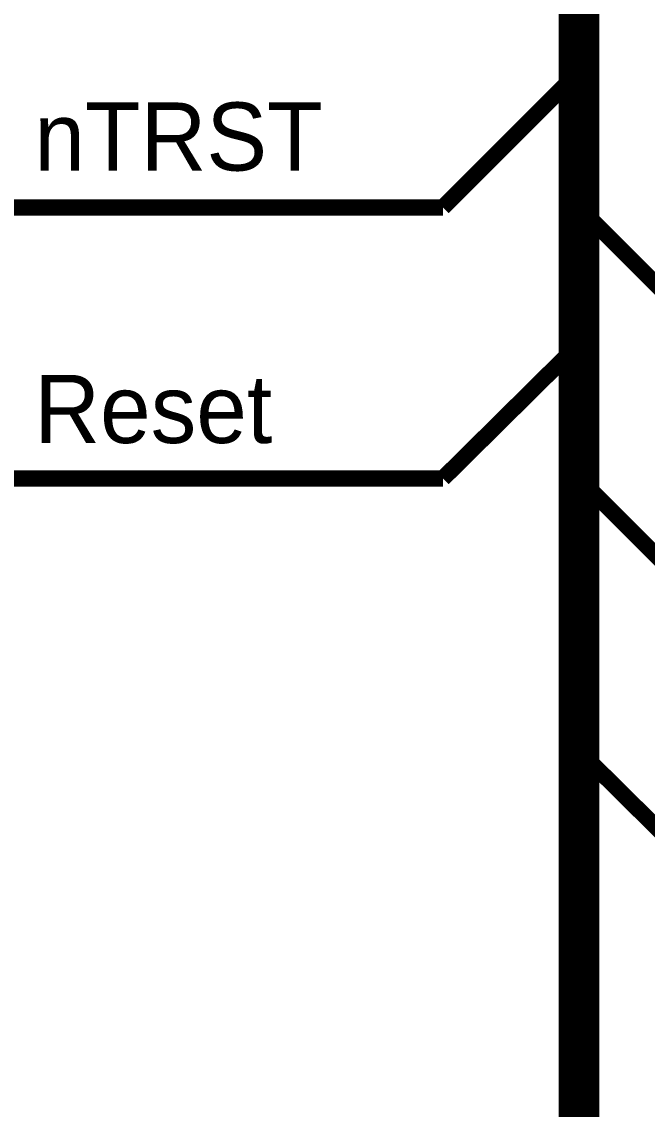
# Model space of a CAD drawing. Header units: inches. Extents: x 0 to 841, y 0 to 594.
# Drawn here: x 84.75 to 96.27, y 58.39 to 78.41 of the extents above; entities that cross this region are included whole.
import ezdxf

# ---------------------------------------------------------------- set-up
doc = ezdxf.new("R2010")
doc.units = ezdxf.units.IN
doc.layers.add('Sheet', color=255, linetype='Continuous')

msp = doc.modelspace()

# ---------------------------------------------------------------- linework, layer by layer
at = {"layer": 'Sheet'}
for points in [[(95.012, 49.988, 0.749, 0.749, 0), (95.012, 49.988, 0.749, 0.749, 0), (95.012, 124.982, 0.749, 0.749, 0), (95.012, 134.99, 0.749, 0.749, 0), (95.012, 259.999, 0.749, 0.749, 0), (95.012, 259.999, 0.749, 0.749, 0), (95.012, 502.491, 0.749, 0.749, 0), (95.012, 554.987, 0.749, 0.749, 0), (490.008, 554.987, 0.749, 0.749, 0), (490.008, 182.496, 0.749, 0.749, 0)], [(95.012, 77.503, 0.3, 0.3, 0), (92.504, 74.995, 0.3, 0.3, 0)], [(72.514, 74.995, 0.3, 0.3, 0), (92.504, 74.995, 0.3, 0.3, 0)], [(95.012, 74.995, 0.3, 0.3, 0), (97.521, 72.486, 0.3, 0.3, 0)], [(95.012, 72.486, 0.3, 0.3, 0), (92.504, 70.004, 0.3, 0.3, 0)], [(92.504, 70.004, 0.3, 0.3, 0), (72.514, 70.004, 0.3, 0.3, 0)], [(95.012, 70.004, 0.3, 0.3, 0), (97.521, 67.495, 0.3, 0.3, 0)], [(95.012, 64.987, 0.3, 0.3, 0), (97.521, 62.504, 0.3, 0.3, 0)]]:
    msp.add_lwpolyline(points, format="xyseb", dxfattribs=at)

# ---------------------------------------------------------------- texts
for s, p in [('nTRST', (84.978, 75.674)), ('Reset', (84.978, 70.657))]:
    msp.add_text(s, height=1.2543, dxfattribs=at).set_placement(p)

doc.saveas('drawing.dxf')
